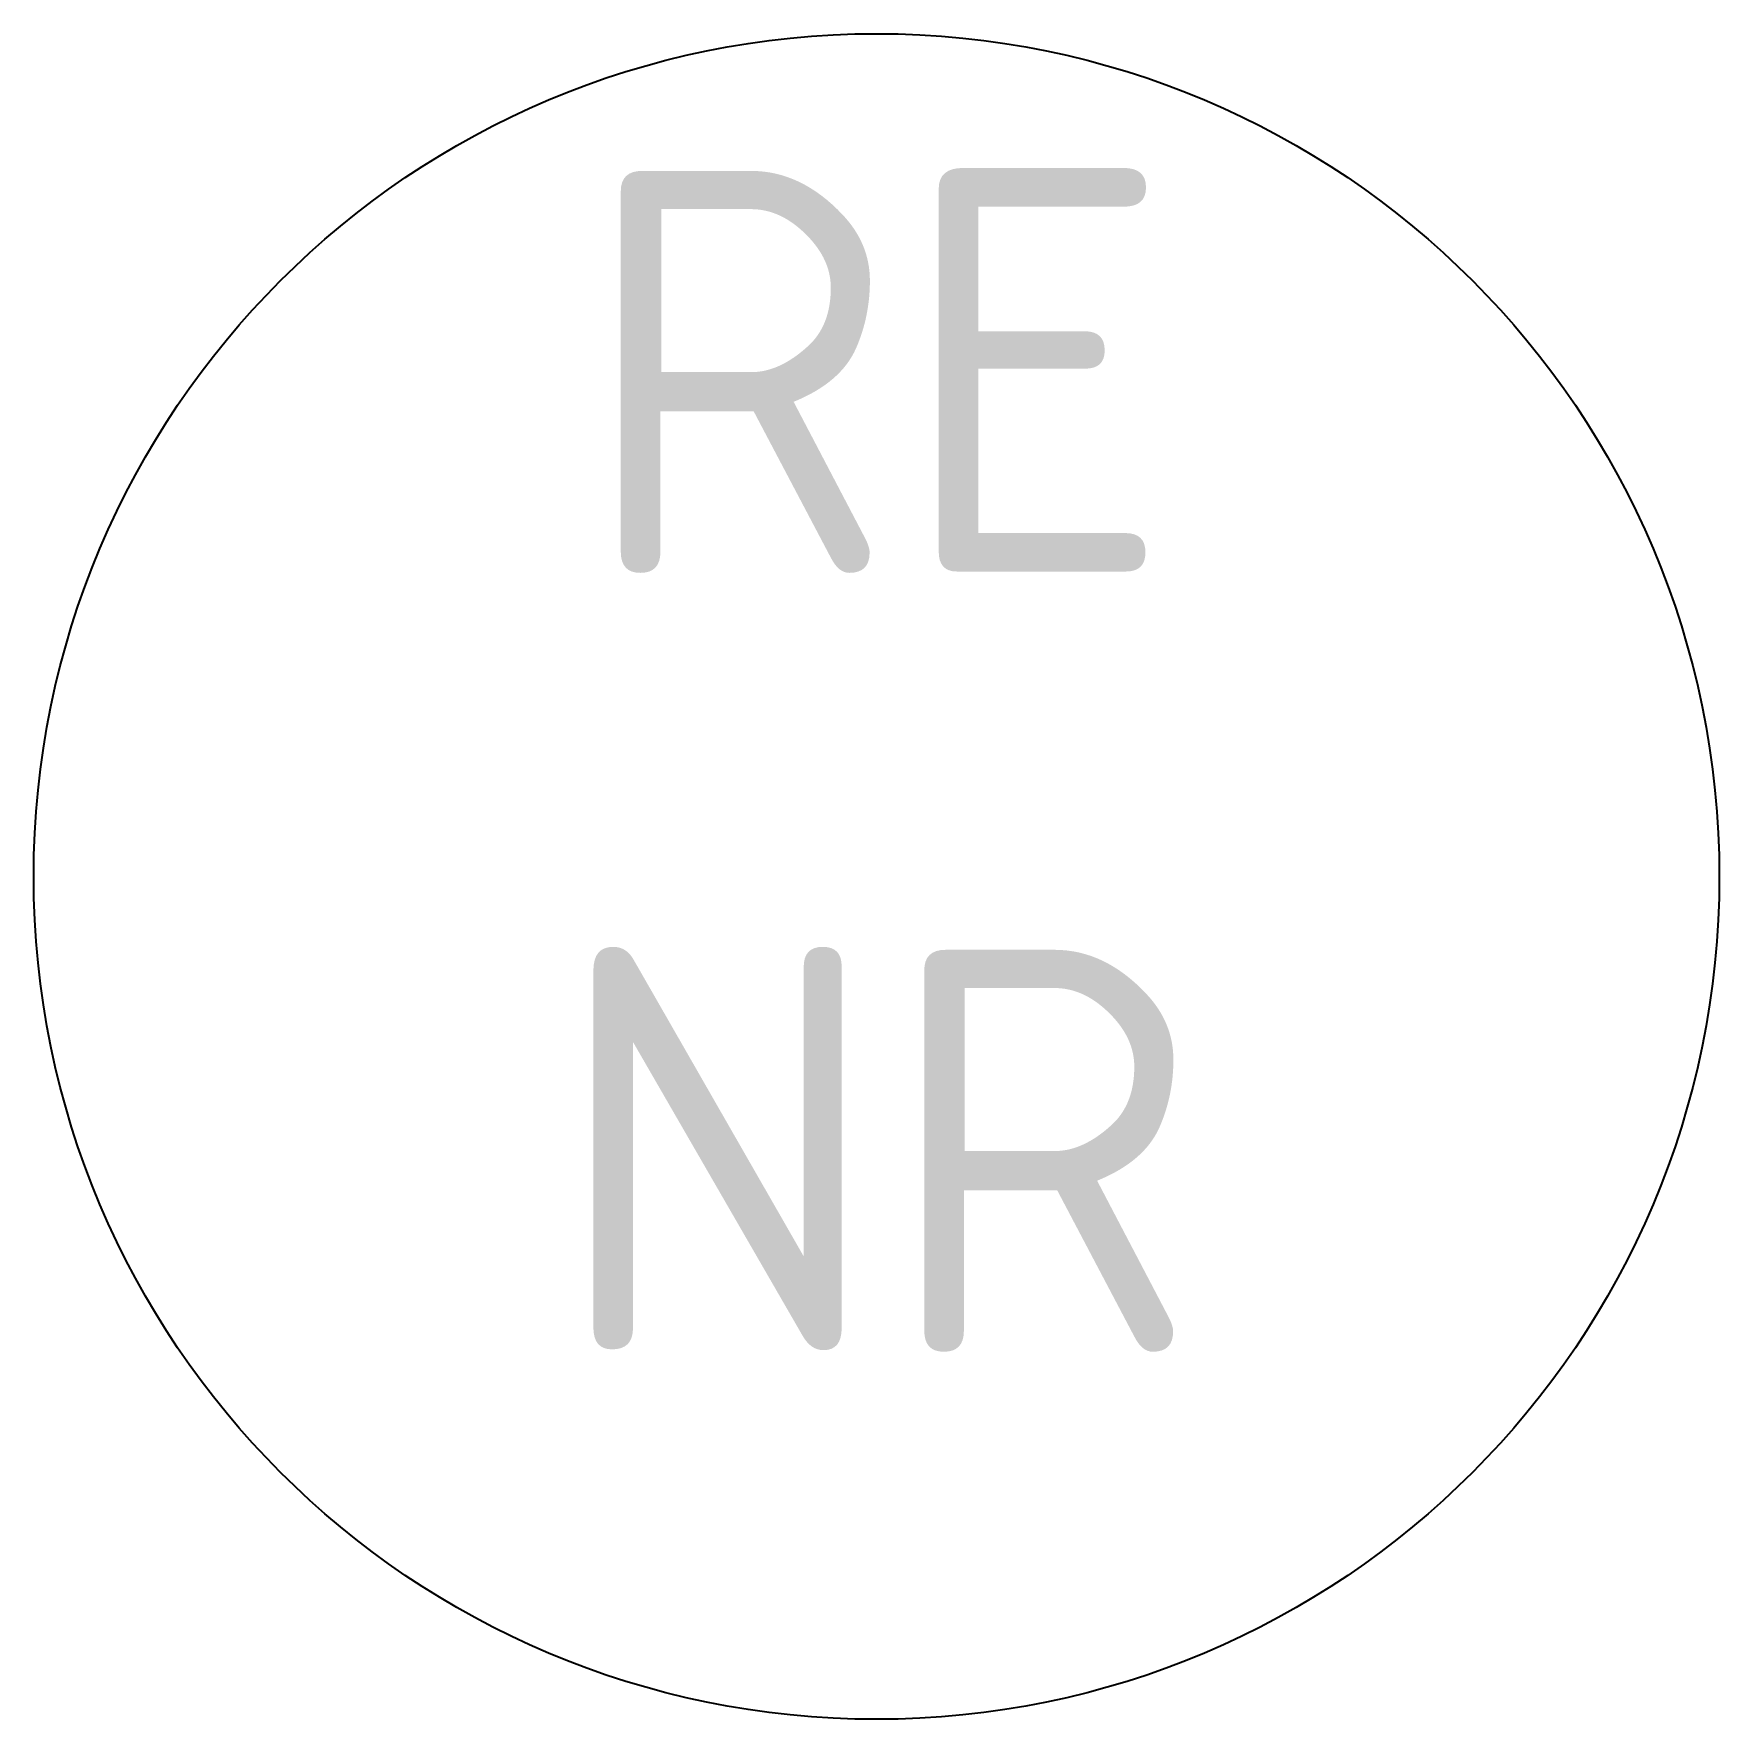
# Model space of a CAD drawing. Extents: x -5.2 to 5.2, y -5.2 to 5.2.
import ezdxf
from ezdxf.enums import TextEntityAlignment as Align

# ---------------------------------------------------------------- set-up
doc = ezdxf.new("R2010")
doc.units = 0
doc.styles.add('NLCS-ISO', font='NLCS-ISO.ttf')

msp = doc.modelspace()

# ---------------------------------------------------------------- linework, layer by layer
msp.add_circle((0, 0), 5.221)

# ---------------------------------------------------------------- texts
at = {"style": 'NLCS-ISO'}
msp.add_text('RE', height=2.5, dxfattribs=at).set_placement((0, 1.881), align=Align.CENTER)
msp.add_attdef('NR', text='', height=2.5, dxfattribs=at).set_placement((0, -1.69), align=Align.MIDDLE)

doc.saveas('drawing.dxf')
